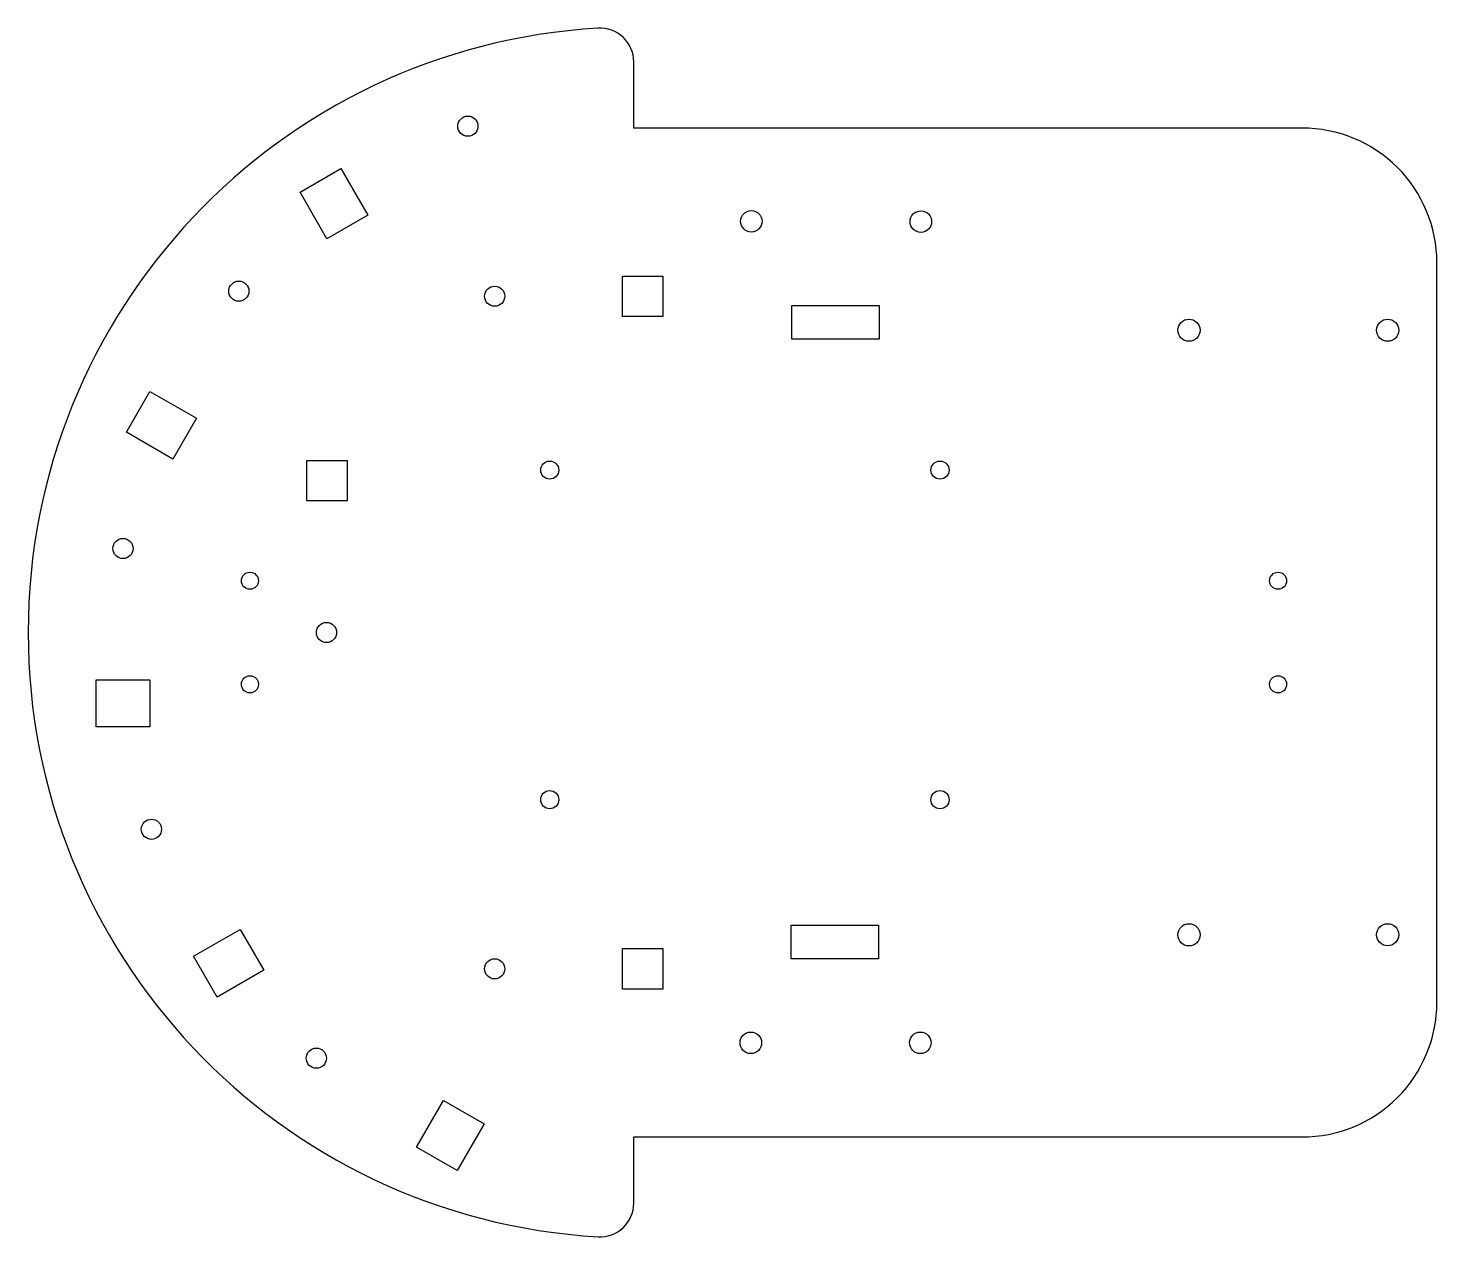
# Model space of a CAD drawing. Header units: millimetres. Extents: x -109 to 100, y -90 to 90.
import ezdxf

# ---------------------------------------------------------------- set-up
doc = ezdxf.new("R2010")
doc.units = ezdxf.units.MM

msp = doc.modelspace()

# ---------------------------------------------------------------- linework, layer by layer
msp.add_lwpolyline([(100.04, 54.93, 0.414214), (80.04, 74.93), (-19.33, 74.93), (-19.33, 84.79, 0.43156), (-24.63, 89.78, 0.942809), (-24.63, -89.91, 0.43156), (-19.33, -84.92), (-19.33, -75.07), (80.04, -75.07, 0.414214), (100.04, -55.07)], format="xyb", close=True)
for points in [[(-62.87, 68.92), (-58.87, 61.99), (-64.93, 58.49), (-68.93, 65.42)], [(-15, 52.93), (-15, 46.93), (-21, 46.93), (-21, 52.93)], [(17.15, 43.57), (4.15, 43.57), (4.15, 48.57), (17.15, 48.57)], [(-94.74, 29.73), (-91.24, 35.79), (-84.31, 31.79), (-87.81, 25.73)], [(-61.94, 19.51), (-67.93, 19.51), (-67.93, 25.51), (-61.94, 25.51)], [(-99.24, -7.08), (-91.24, -7.08), (-91.24, -14.08), (-99.24, -14.08)], [(4.07, -43.57), (17.07, -43.57), (17.07, -48.57), (4.07, -48.57)], [(-84.74, -48.21), (-77.81, -44.21), (-74.31, -50.27), (-81.24, -54.27)], [(-15, -47.07), (-15, -53.07), (-21, -53.07), (-21, -47.07)], [(-47.61, -69.64), (-41.55, -73.14), (-45.55, -80.07), (-51.61, -76.57)]]:
    msp.add_lwpolyline(points, close=True)
for centre, radius in [((-43.98, 75.21), 1.5), ((-1.85, 61.07), 1.6), ((23.35, 61.03), 1.6), ((-78.02, 50.68), 1.5), ((-40, 49.93), 1.5), ((63.19, 44.88), 1.65), ((92.73, 44.88), 1.65), ((-31.81, 24.08), 1.35), ((26.19, 24.08), 1.35), ((-95.24, 12.42), 1.5), ((-76.37, 7.63), 1.27), ((76.44, 7.63), 1.27), ((-65, -0.07), 1.5), ((-76.37, -7.77), 1.27), ((76.44, -7.77), 1.27), ((-31.81, -24.92), 1.35), ((26.19, -24.92), 1.35), ((-91.02, -29.32), 1.5), ((63.19, -45.02), 1.65), ((92.73, -45.01), 1.65), ((-40, -50.07), 1.5), ((-1.93, -61.07), 1.6), ((23.27, -61.07), 1.6), ((-66.5, -63.36), 1.5)]:
    msp.add_circle(centre, radius)

doc.saveas('drawing.dxf')
